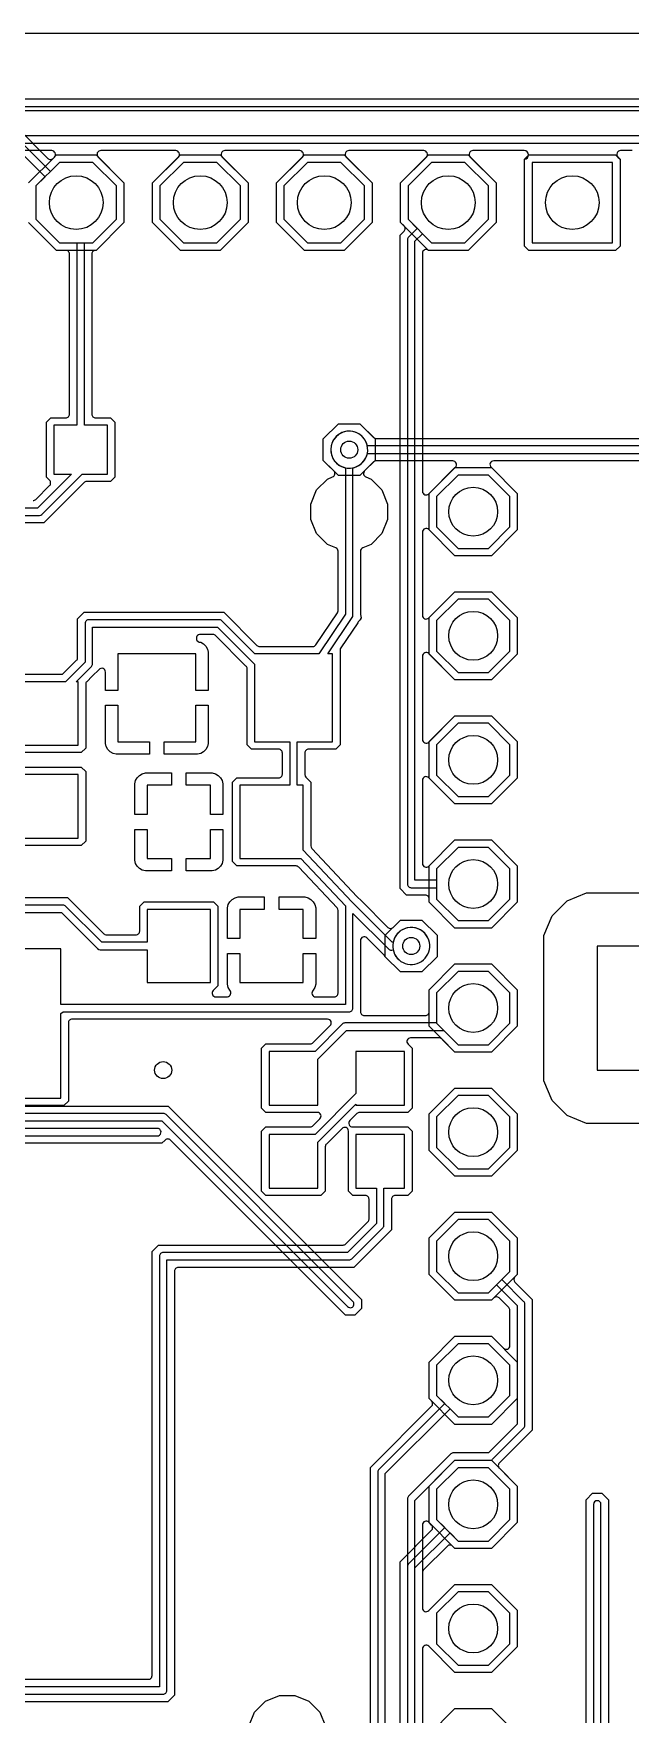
# Model space of a CAD drawing. Header units: millimetres. Extents: x 3.9 to 76.2, y 2.5 to 68.2.
# Drawn here: x 27.83 to 40.05, y 33.8 to 68.21 of the extents above; entities that cross this region are included whole.
import ezdxf

# ---------------------------------------------------------------- set-up
doc = ezdxf.new("R2010")
doc.units = ezdxf.units.MM

msp = doc.modelspace()

# ---------------------------------------------------------------- linework, layer by layer
at = {"layer": '16_copper'}
for points in [[(42.864, 66.867), (14.721, 66.867, 0.198912), (14.667, 66.845), (12.934, 65.111, 0.198912), (12.911, 65.057), (12.911, 47.853, 0.198912), (12.934, 47.799), (13.894, 46.839), (13.894, 46.47), (13.659, 46.47), (13.22, 46.031), (13.22, 45.409), (13.659, 44.97), (14.281, 44.97), (14.72, 45.409), (14.72, 46.031), (14.281, 46.47), (14.046, 46.47), (14.046, 46.87, 0.198912), (14.024, 46.924), (13.064, 47.885), (13.064, 65.026), (14.752, 66.715), (42.832, 66.715)], [(40.087, 65.811), (39.845, 65.811, 0.668179), (39.791, 65.681), (39.837, 65.635), (39.837, 63.859), (39.747, 63.77), (37.971, 63.77), (37.882, 63.859), (37.882, 65.635, 0.961205), (37.874, 65.811), (36.821, 65.811, 0.668179), (36.767, 65.681), (37.297, 65.152), (37.297, 64.342), (36.724, 63.77), (35.914, 63.77, 0.638608), (35.789, 63.712), (35.789, 58.839, 0.668179), (35.919, 58.785), (36.456, 59.322), (37.204, 59.322), (37.732, 58.794), (37.732, 58.046), (37.204, 57.518), (36.456, 57.518), (35.919, 58.055, 0.668179), (35.789, 58.001), (35.789, 56.299, 0.668179), (35.919, 56.245), (36.456, 56.782), (37.204, 56.782), (37.732, 56.254), (37.732, 55.506), (37.204, 54.978), (36.456, 54.978), (35.919, 55.515, 0.668179), (35.789, 55.461), (35.789, 53.759, 0.668179), (35.919, 53.705), (36.456, 54.242), (37.204, 54.242), (37.732, 53.714), (37.732, 52.966), (37.204, 52.438), (36.456, 52.438), (35.919, 52.975, 0.668179), (35.789, 52.921), (35.789, 51.219, 0.668179), (35.919, 51.165), (36.456, 51.702), (37.204, 51.702), (37.732, 51.174), (37.732, 50.426), (37.204, 49.898), (36.456, 49.898), (35.928, 50.426), (35.928, 50.495, 0.414214), (35.851, 50.571), (35.465, 50.571), (35.331, 50.705), (35.331, 64.083), (35.413, 64.164, 0.414214), (35.413, 64.272), (35.342, 64.342), (35.342, 65.152), (35.871, 65.681, 0.668179), (35.817, 65.811), (34.281, 65.811, 0.668179), (34.227, 65.681), (34.757, 65.152), (34.757, 64.342), (34.184, 63.77), (33.374, 63.77), (32.802, 64.342), (32.802, 65.152), (33.331, 65.681, 0.668179), (33.277, 65.811), (31.741, 65.811, 0.668179), (31.687, 65.681), (32.217, 65.152), (32.217, 64.342), (31.644, 63.77), (30.834, 63.77), (30.262, 64.342), (30.262, 65.152), (30.791, 65.681, 0.668179), (30.737, 65.811), (29.201, 65.811, 0.668179), (29.147, 65.681), (29.677, 65.152), (29.677, 64.342), (29.104, 63.77, 0.450528), (29.019, 63.694), (29.019, 60.419, 0.414214), (29.095, 60.342), (29.403, 60.342), (29.492, 60.253), (29.492, 59.127), (29.403, 59.038), (28.912, 59.038, 0.198912), (28.859, 59.015), (28.035, 58.191), (24.885, 58.191)], [(27.722, 65.152), (28.251, 65.681, 0.668179), (28.197, 65.811), (26.805, 65.811, 0.668179)], [(24.98, 58.344), (27.94, 58.344), (27.948, 58.345, 0.169977), (27.994, 58.366), (28.818, 59.19), (29.34, 59.19), (29.34, 60.19), (28.866, 60.19), (28.866, 63.922), (29.041, 63.922), (29.524, 64.406), (29.524, 65.089), (29.041, 65.572), (28.358, 65.572), (27.874, 65.089), (27.874, 64.406), (28.358, 63.922), (28.714, 63.922), (28.714, 60.19), (28.24, 60.19), (28.24, 59.19), (28.602, 59.19), (27.908, 58.496), (25.012, 58.496)], [(27.814, 58.649, 0.198912), (27.868, 58.671), (28.152, 58.955, 0.414214), (28.152, 59.063), (28.088, 59.127), (28.088, 60.253), (28.177, 60.342), (28.485, 60.342, 0.414214), (28.561, 60.419), (28.561, 63.694, 0.414214), (28.485, 63.77), (28.294, 63.77), (27.722, 64.342)], [(27.077, 55.092), (28.388, 55.092, 0.198912), (28.441, 55.115), (28.705, 55.378, 0.198912), (28.727, 55.432), (28.727, 56.229), (28.861, 56.363), (31.721, 56.363), (32.399, 55.685, 0.198912), (32.452, 55.662), (33.544, 55.662, 0.249321), (33.607, 55.696), (34.048, 56.351, 0.149458), (34.061, 56.393), (34.061, 57.611, 0.303351), (34.014, 57.682), (33.844, 57.752), (33.622, 57.974), (33.503, 58.263), (33.503, 58.577), (33.622, 58.866), (33.844, 59.088), (33.949, 59.131, 0.534516), (33.974, 59.255), (33.759, 59.47), (33.759, 59.91), (34.07, 60.221), (34.51, 60.221), (34.821, 59.91), (34.821, 59.47), (34.606, 59.255, 0.534516), (34.631, 59.131), (34.736, 59.088), (34.958, 58.866), (35.077, 58.577), (35.077, 58.263), (34.958, 57.974), (34.736, 57.752), (34.566, 57.682, 0.303351), (34.519, 57.611), (34.519, 56.329, 0.048027), (34.52, 56.315), (34.532, 56.251, 0.120673), (34.519, 56.207), (34.519, 56.205, 0.229083), (34.463, 56.148), (34.115, 55.632, 0.149458), (34.102, 55.59), (34.102, 53.647), (34.013, 53.558), (33.455, 53.558, 0.414214), (33.379, 53.481), (33.379, 53.038, 0.198912), (33.401, 52.985), (33.502, 52.883), (33.502, 51.581, 0.191002), (33.523, 51.529), (34.453, 50.54, 0.007621), (34.455, 50.538), (34.541, 50.452), (34.541, 50.452), (35.083, 49.911, 0.414214), (35.19, 49.911), (35.34, 50.061), (35.78, 50.061), (36.091, 49.75), (36.091, 49.31), (35.78, 48.999), (35.34, 48.999), (35.022, 49.318, 0.086334), (35.007, 49.34), (34.889, 49.458), (34.649, 49.698, 0.668179), (34.519, 49.644), (34.519, 48.184, 0.414214), (34.595, 48.108), (35.851, 48.108, 0.414214), (35.928, 48.184), (35.928, 48.634), (36.456, 49.162), (37.204, 49.162), (37.732, 48.634), (37.732, 47.886), (37.204, 47.358), (36.456, 47.358), (36.186, 47.628, 0.198912), (36.132, 47.65), (35.548, 47.65, 0.668179), (35.494, 47.52), (35.577, 47.437), (35.577, 46.211), (35.488, 46.122), (34.499, 46.122, 0.198912), (34.446, 46.099), (34.303, 45.956, 0.668179), (34.357, 45.826), (35.488, 45.826), (35.577, 45.737), (35.577, 44.511), (35.488, 44.422), (35.23, 44.422, 0.414214), (35.154, 44.345), (35.154, 43.72), (34.385, 42.951), (30.785, 42.951, 0.414214), (30.709, 42.875), (30.709, 34.195), (30.575, 34.061), (17.063, 34.061, 0.198912)], [(27.495, 46.415), (28.385, 46.415), (28.385, 48.152), (28.433, 48.184), (34.29, 48.184, 0.414214), (34.366, 48.26), (34.366, 50.196), (35.086, 49.476, 0.352538), (35.189, 49.454), (35.201, 49.408, 1), (35.919, 49.652), (35.9, 49.698, 0.668181), (35.201, 49.652), (35.189, 49.606), (35.172, 49.606), (34.345, 50.433), (33.35, 51.49), (33.35, 52.82), (33.226, 52.82), (33.226, 53.71), (33.95, 53.71), (33.95, 55.51), (33.849, 55.51), (34.353, 56.257, 0.149458), (34.366, 56.3), (34.366, 59.319), (34.412, 59.331, 1), (34.168, 60.049), (34.122, 60.03, 0.714263), (34.214, 59.319), (34.214, 56.323), (33.665, 55.51), (32.358, 55.51), (31.68, 56.188, 0.198912), (31.626, 56.21), (28.956, 56.21, 0.414214), (28.88, 56.134), (28.88, 55.338), (28.482, 54.94), (27.14, 54.94)], [(27.357, 50.521), (28.523, 50.521), (29.263, 49.781, 0.198912), (29.317, 49.759), (29.921, 49.759, 0.414214), (29.998, 49.835), (29.998, 50.343), (30.087, 50.432), (31.513, 50.432), (31.602, 50.343), (31.602, 48.717), (31.504, 48.619, 0.668179), (31.558, 48.489), (31.798, 48.489, 0.574475), (31.847, 48.624), (31.813, 48.682), (31.796, 48.747), (31.796, 49.378), (32.05, 49.378), (32.05, 48.78), (33.35, 48.78), (33.35, 49.378), (33.604, 49.378), (33.604, 48.747), (33.587, 48.682), (33.553, 48.624, 0.704674), (33.602, 48.489), (33.985, 48.489, 0.414214), (34.061, 48.565), (34.061, 50.259, 0.191002), (34.041, 50.311), (33.258, 51.144, 0.206846), (33.202, 51.168), (31.987, 51.168), (31.898, 51.257), (31.898, 52.883), (31.987, 52.972), (32.845, 52.972, 0.414214), (32.921, 53.049), (32.921, 53.481, 0.414214), (32.845, 53.558), (32.287, 53.558), (32.198, 53.647), (32.198, 55.208, 0.198912), (32.175, 55.261), (31.554, 55.883, 0.198912), (31.5, 55.905), (31.235, 55.905, 0.004353), (31.233, 55.905), (31.223, 55.904, 0.645385), (31.186, 55.771), (31.194, 55.765, 0.154445), (31.248, 55.747), (31.306, 55.713), (31.353, 55.666), (31.387, 55.608), (31.404, 55.543), (31.404, 54.762), (31.15, 54.762), (31.15, 55.51), (29.55, 55.51), (29.55, 54.762), (29.296, 54.762), (29.296, 55.139, 0.668179), (29.166, 55.193), (29.028, 55.055), (28.915, 54.941, 0.198912), (28.892, 54.888), (28.892, 53.577), (28.803, 53.488), (27.077, 53.488)], [(27.14, 53.64), (28.74, 53.64), (28.74, 54.94), (28.698, 54.94), (29.01, 55.252, 0.198912), (29.032, 55.306), (29.032, 56.058), (31.594, 56.058), (32.35, 55.302), (32.35, 53.71), (33.074, 53.71), (33.074, 52.82), (32.05, 52.82), (32.05, 51.32), (33.301, 51.32), (34.214, 50.35), (34.214, 48.336), (28.41, 48.336, 0.083618), (28.385, 48.332), (28.385, 49.475), (27.495, 49.475)], [(17.063, 34.519), (30.175, 34.519, 0.414214), (30.251, 34.595), (30.251, 43.275), (30.385, 43.409), (34.164, 43.409, 0.198912), (34.218, 43.431), (34.674, 43.887, 0.198912), (34.696, 43.941), (34.696, 44.345, 0.414214), (34.62, 44.422), (34.362, 44.422), (34.273, 44.511), (34.273, 45.742, 0.668179), (34.143, 45.796), (33.822, 45.475, 0.198912), (33.799, 45.422), (33.799, 44.511), (33.71, 44.422), (32.584, 44.422), (32.495, 44.511), (32.495, 45.737), (32.584, 45.826), (33.495, 45.826, 0.198912), (33.548, 45.849), (33.691, 45.992, 0.668179), (33.637, 46.122), (32.584, 46.122), (32.495, 46.211), (32.495, 47.437), (32.584, 47.526), (33.495, 47.526, 0.198912), (33.548, 47.549), (33.901, 47.901, 0.668179), (33.847, 48.031), (28.614, 48.031, 0.414214), (28.537, 47.955), (28.537, 46.352), (28.448, 46.263), (27.432, 46.263)], [(16.881, 34.214), (30.48, 34.214, 0.414214), (30.556, 34.29), (30.556, 43.104), (34.29, 43.104, 0.198912), (34.344, 43.126), (34.979, 43.761, 0.198912), (35.001, 43.815), (35.001, 44.574), (35.425, 44.574), (35.425, 45.674), (34.425, 45.674), (34.425, 44.574), (34.849, 44.574), (34.849, 43.847), (34.258, 43.256), (30.48, 43.256, 0.414214), (30.404, 43.18), (30.404, 34.366), (16.881, 34.366)], [(34.725, 29.763), (34.725, 38.858), (35.976, 40.11, 0.414214), (35.976, 40.217), (35.928, 40.266), (35.928, 41.014), (36.456, 41.542), (37.204, 41.542), (37.45, 41.296, 0.668179), (37.58, 41.35), (37.58, 42.075, 0.198912), (37.558, 42.129), (37.36, 42.326, 0.414214), (37.253, 42.326), (37.204, 42.278), (36.456, 42.278), (35.928, 42.806), (35.928, 43.554), (36.456, 44.082), (37.204, 44.082), (37.732, 43.554), (37.732, 42.806), (37.684, 42.757, 0.414214), (37.684, 42.65), (38.037, 42.296), (38.037, 39.619), (37.366, 38.948, 0.414214), (37.366, 38.84), (37.732, 38.474), (37.732, 37.726), (37.204, 37.198), (36.456, 37.198), (35.919, 37.735, 0.668179), (35.789, 37.681), (35.789, 35.979, 0.668179), (35.919, 35.925), (36.456, 36.462), (37.204, 36.462), (37.732, 35.934), (37.732, 35.186), (37.204, 34.658), (36.456, 34.658), (35.919, 35.195, 0.668179), (35.789, 35.141), (35.789, 33.439, 0.668179)], [(35.636, 28.067), (35.636, 38.182), (36.456, 39.002), (37.174, 39.002, 0.198912), (37.227, 39.025), (37.862, 39.66, 0.198912), (37.885, 39.714), (37.885, 42.201, 0.198912), (37.862, 42.255), (37.414, 42.704), (37.58, 42.869), (37.58, 43.491), (37.141, 43.93), (36.519, 43.93), (36.08, 43.491), (36.08, 42.869), (36.519, 42.43), (37.141, 42.43), (37.306, 42.596), (37.732, 42.17), (37.732, 39.745), (37.142, 39.155), (36.425, 39.155, 0.198912), (36.371, 39.132), (35.506, 38.268, 0.198912), (35.484, 38.214), (35.484, 28.099)], [(35.029, 29.581), (35.029, 38.732), (36.354, 40.056), (36.519, 39.89), (37.141, 39.89), (37.58, 40.329), (37.58, 40.951), (37.141, 41.39), (36.519, 41.39), (36.08, 40.951), (36.08, 40.329), (36.246, 40.164), (34.899, 38.817, 0.198912), (34.877, 38.763), (34.877, 29.581)]]:
    msp.add_lwpolyline(points, format="xyb", dxfattribs=at)
for points in [[(14.72, 58.109), (14.72, 58.731), (14.281, 59.17), (14.046, 59.17), (14.046, 64.738), (15.272, 65.964), (40.269, 65.964, 0.996924), (41.012, 66.114), (40.999, 66.162, 0.764884), (40.269, 66.116), (15.24, 66.116, 0.198912), (15.186, 66.094), (13.916, 64.824, 0.198912), (13.894, 64.77), (13.894, 59.17), (13.659, 59.17), (13.22, 58.731), (13.22, 58.109), (13.659, 57.67), (14.281, 57.67)], [(37.58, 50.489), (37.58, 51.111), (37.141, 51.55), (36.519, 51.55), (36.08, 51.111), (36.08, 50.876), (35.636, 50.876), (35.636, 63.956), (35.79, 64.11), (35.978, 63.922), (36.661, 63.922), (37.144, 64.406), (37.144, 65.089), (36.661, 65.572), (35.978, 65.572), (35.494, 65.089), (35.494, 64.406), (35.682, 64.218), (35.506, 64.042, 0.198912), (35.484, 63.988), (35.484, 50.8, 0.414214), (35.56, 50.724), (36.08, 50.724), (36.08, 50.489), (36.519, 50.05), (37.141, 50.05)], [(27.115, 49.475), (26.746, 49.475), (26.746, 49.479), (27.483, 50.216), (28.397, 50.216), (29.137, 49.476, 0.198912), (29.19, 49.454), (30.15, 49.454), (30.15, 48.78), (31.45, 48.78), (31.45, 50.28), (30.15, 50.28), (30.15, 49.606), (29.222, 49.606), (28.482, 50.346, 0.198912), (28.428, 50.368), (27.452, 50.368, 0.198912), (27.398, 50.346), (26.616, 49.564, 0.314869), (26.594, 49.475), (26.225, 49.475), (26.225, 46.415), (27.115, 46.415)], [(33.647, 47.216), (34.234, 47.803), (36.227, 47.803), (36.519, 47.51), (37.141, 47.51), (37.58, 47.949), (37.58, 48.571), (37.141, 49.01), (36.519, 49.01), (36.08, 48.571), (36.08, 47.955), (34.202, 47.955, 0.198912), (34.148, 47.933), (33.589, 47.374), (32.647, 47.374), (32.647, 46.274), (33.647, 46.274)], [(36.456, 11.798), (35.928, 12.326), (35.928, 13.074), (36.456, 13.602), (37.204, 13.602), (37.253, 13.554, 0.414214), (37.36, 13.554), (39.119, 15.312, 0.198912), (39.141, 15.366), (39.141, 38.195), (39.275, 38.329), (39.465, 38.329), (39.599, 38.195), (39.599, 15.145), (39.442, 14.989), (37.684, 13.23, 0.414214), (37.684, 13.123), (37.732, 13.074), (37.732, 12.326), (37.204, 11.798)], [(37.58, 12.389), (37.58, 13.011), (37.414, 13.176), (39.424, 15.186, 0.198912), (39.446, 15.24), (39.446, 38.1, 1), (39.294, 38.1), (39.294, 15.272), (37.306, 13.284), (37.141, 13.45), (36.519, 13.45), (36.08, 13.011), (36.08, 12.389), (36.519, 11.95), (37.141, 11.95)]]:
    msp.add_lwpolyline(points, format="xyb", close=True, dxfattribs=at)
for points in [[(32.064, 64.406), (32.064, 65.089), (31.581, 65.572), (30.898, 65.572), (30.414, 65.089), (30.414, 64.406), (30.898, 63.922), (31.581, 63.922)], [(34.604, 64.406), (34.604, 65.089), (34.121, 65.572), (33.438, 65.572), (32.954, 65.089), (32.954, 64.406), (33.438, 63.922), (34.121, 63.922)], [(39.684, 65.572), (38.034, 65.572), (38.034, 63.922), (39.684, 63.922)], [(37.58, 58.109), (37.58, 58.731), (37.141, 59.17), (36.519, 59.17), (36.08, 58.731), (36.08, 58.109), (36.519, 57.67), (37.141, 57.67)], [(37.58, 55.569), (37.58, 56.191), (37.141, 56.63), (36.519, 56.63), (36.08, 56.191), (36.08, 55.569), (36.519, 55.13), (37.141, 55.13)], [(29.517, 53.456), (29.452, 53.473), (29.394, 53.507), (29.347, 53.554), (29.313, 53.612), (29.296, 53.677), (29.296, 54.458), (29.55, 54.458), (29.55, 53.71), (30.198, 53.71), (30.198, 53.456)], [(30.502, 53.456), (30.502, 53.71), (31.15, 53.71), (31.15, 54.458), (31.404, 54.458), (31.404, 53.677), (31.387, 53.612), (31.353, 53.554), (31.306, 53.507), (31.248, 53.473), (31.183, 53.456)], [(37.58, 53.029), (37.58, 53.651), (37.141, 54.09), (36.519, 54.09), (36.08, 53.651), (36.08, 53.029), (36.519, 52.59), (37.141, 52.59)], [(25.845, 49.475), (25.476, 49.475), (25.476, 51.74), (26.2, 51.74), (26.2, 52.314), (27.14, 52.314), (27.14, 51.74), (28.74, 51.74), (28.74, 53.04), (27.14, 53.04), (27.14, 52.466), (26.2, 52.466), (26.2, 53.04), (24.6, 53.04), (24.6, 51.74), (25.324, 51.74), (25.324, 49.475), (24.955, 49.475), (24.955, 46.415), (25.845, 46.415)], [(29.896, 52.222), (29.896, 52.853), (29.913, 52.918), (29.947, 52.976), (29.994, 53.023), (30.052, 53.057), (30.117, 53.074), (30.648, 53.074), (30.648, 52.82), (30.15, 52.82), (30.15, 52.222)], [(31.45, 52.222), (31.45, 52.82), (30.952, 52.82), (30.952, 53.074), (31.483, 53.074), (31.548, 53.057), (31.606, 53.023), (31.653, 52.976), (31.687, 52.918), (31.704, 52.853), (31.704, 52.222)], [(30.117, 51.066), (30.052, 51.083), (29.994, 51.117), (29.947, 51.164), (29.913, 51.222), (29.896, 51.287), (29.896, 51.918), (30.15, 51.918), (30.15, 51.32), (30.648, 51.32), (30.648, 51.066)], [(30.952, 51.066), (30.952, 51.32), (31.45, 51.32), (31.45, 51.918), (31.704, 51.918), (31.704, 51.287), (31.687, 51.222), (31.653, 51.164), (31.606, 51.117), (31.548, 51.083), (31.483, 51.066)], [(39.153, 45.898), (38.751, 46.064), (38.444, 46.371), (38.278, 46.773), (38.278, 49.747), (38.444, 50.149), (38.751, 50.456), (39.153, 50.622), (57.367, 50.622), (57.769, 50.456), (58.076, 50.149), (58.242, 49.747), (58.242, 46.773), (58.076, 46.371), (57.769, 46.064), (57.367, 45.898)], [(31.796, 49.682), (31.796, 50.313), (31.813, 50.378), (31.847, 50.436), (31.894, 50.483), (31.952, 50.517), (32.017, 50.534), (32.548, 50.534), (32.548, 50.28), (32.05, 50.28), (32.05, 49.682)], [(33.35, 49.682), (33.35, 50.28), (32.852, 50.28), (32.852, 50.534), (33.383, 50.534), (33.448, 50.517), (33.506, 50.483), (33.553, 50.436), (33.587, 50.378), (33.604, 50.313), (33.604, 49.682)], [(33.647, 45.516), (34.425, 46.294), (34.425, 46.274), (35.425, 46.274), (35.425, 47.374), (34.425, 47.374), (34.425, 46.51), (33.589, 45.674), (32.647, 45.674), (32.647, 44.574), (33.647, 44.574)], [(36.456, 44.818), (35.928, 45.346), (35.928, 46.094), (36.456, 46.622), (37.204, 46.622), (37.732, 46.094), (37.732, 45.346), (37.204, 44.818)], [(37.58, 45.409), (37.58, 46.031), (37.141, 46.47), (36.519, 46.47), (36.08, 46.031), (36.08, 45.409), (36.519, 44.97), (37.141, 44.97)], [(37.58, 37.789), (37.58, 38.411), (37.141, 38.85), (36.519, 38.85), (36.08, 38.411), (36.08, 37.789), (36.519, 37.35), (37.141, 37.35)], [(37.58, 35.249), (37.58, 35.871), (37.141, 36.31), (36.519, 36.31), (36.08, 35.871), (36.08, 35.249), (36.519, 34.81), (37.141, 34.81)]]:
    msp.add_lwpolyline(points, close=True, dxfattribs=at)
for points in [[(27.077, 53.192), (28.803, 53.192), (28.892, 53.103), (28.892, 51.677), (28.803, 51.588), (27.077, 51.588)], [(32.233, 33.558), (32.352, 33.847), (32.574, 34.069), (32.863, 34.188), (33.177, 34.188), (33.466, 34.069), (33.688, 33.847), (33.807, 33.558)], [(35.919, 33.385), (36.456, 33.922), (37.204, 33.922), (37.732, 33.394)]]:
    msp.add_lwpolyline(points, dxfattribs=at)
at = {"layer": '1_copper'}
for points in [[(40.29, 66.624), (5.078, 66.624, 0.414214), (5.002, 66.548), (5.002, 3.683, 0.414214)], [(12.169, 19.688), (12.169, 62.862), (15.272, 65.964), (27.375, 65.964), (28.062, 65.277), (27.874, 65.089), (27.874, 64.406), (28.358, 63.922), (29.041, 63.922), (29.524, 64.406), (29.524, 65.089), (29.041, 65.572), (28.358, 65.572), (28.17, 65.384), (27.46, 66.094, 0.198912), (27.407, 66.116), (15.24, 66.116, 0.198912), (15.186, 66.094), (12.039, 62.947, 0.198912), (12.017, 62.893), (12.017, 19.657, 0.198912)], [(27.501, 66.269), (28.116, 65.654, 0.414214), (28.224, 65.654), (28.294, 65.725), (29.104, 65.725), (29.677, 65.152), (29.677, 64.342), (29.104, 63.77), (28.294, 63.77), (27.722, 64.342)], [(41.551, 59.461), (37.249, 59.461, 0.668179), (37.195, 59.331), (37.732, 58.794), (37.732, 58.046), (37.204, 57.518), (36.456, 57.518), (35.928, 58.046), (35.928, 58.794), (36.465, 59.331, 0.668179), (36.411, 59.461), (34.843, 59.461, 0.198912), (34.789, 59.439), (34.51, 59.159), (34.07, 59.159), (33.759, 59.47), (33.759, 59.91), (34.07, 60.221), (34.51, 60.221), (34.789, 59.941, 0.198912), (34.843, 59.919), (41.551, 59.919, 0.414214)], [(18.871, 46.253), (30.581, 46.253), (30.738, 46.097), (30.738, 46.097), (34.539, 42.296), (34.539, 42.107), (34.405, 41.973), (34.215, 41.973), (30.63, 45.558, 0.414214), (30.522, 45.558), (30.455, 45.491), (18.524, 45.491)], [(35.331, 30.271), (35.331, 36.925), (35.976, 37.57, 0.414214), (35.976, 37.677), (35.928, 37.726), (35.928, 38.474), (36.456, 39.002), (37.204, 39.002), (37.732, 38.474), (37.732, 37.726), (37.204, 37.198), (36.456, 37.198), (36.407, 37.246, 0.414214), (36.3, 37.246), (35.811, 36.758, 0.198912), (35.789, 36.704), (35.789, 35.979, 0.668179), (35.919, 35.925), (36.456, 36.462), (37.204, 36.462), (37.732, 35.934), (37.732, 35.186), (37.204, 34.658), (36.456, 34.658), (35.919, 35.195, 0.668179), (35.789, 35.141), (35.789, 33.439, 0.668179)], [(35.636, 30.398), (35.636, 36.798), (36.354, 37.516), (36.519, 37.35), (37.141, 37.35), (37.58, 37.789), (37.58, 38.411), (37.141, 38.85), (36.519, 38.85), (36.08, 38.411), (36.08, 37.789), (36.246, 37.624), (35.506, 36.884, 0.198912), (35.484, 36.83), (35.484, 30.366, 0.198912)]]:
    msp.add_lwpolyline(points, format="xyb", dxfattribs=at)
for points in [[(30.834, 63.77), (30.262, 64.342), (30.262, 65.152), (30.834, 65.725), (31.644, 65.725), (32.217, 65.152), (32.217, 64.342), (31.644, 63.77)], [(33.374, 63.77), (32.802, 64.342), (32.802, 65.152), (33.374, 65.725), (34.184, 65.725), (34.757, 65.152), (34.757, 64.342), (34.184, 63.77)], [(35.914, 63.77), (35.342, 64.342), (35.342, 65.152), (35.914, 65.725), (36.724, 65.725), (37.297, 65.152), (37.297, 64.342), (36.724, 63.77)], [(37.971, 63.77), (37.882, 63.859), (37.882, 65.635), (37.971, 65.725), (39.747, 65.725), (39.837, 65.635), (39.837, 63.859), (39.747, 63.77)], [(32.064, 64.406), (32.064, 65.089), (31.581, 65.572), (30.898, 65.572), (30.414, 65.089), (30.414, 64.406), (30.898, 63.922), (31.581, 63.922)], [(34.604, 64.406), (34.604, 65.089), (34.121, 65.572), (33.438, 65.572), (32.954, 65.089), (32.954, 64.406), (33.438, 63.922), (34.121, 63.922)], [(37.144, 64.406), (37.144, 65.089), (36.661, 65.572), (35.978, 65.572), (35.494, 65.089), (35.494, 64.406), (35.978, 63.922), (36.661, 63.922)], [(39.684, 65.572), (38.034, 65.572), (38.034, 63.922), (39.684, 63.922)], [(37.58, 58.109), (37.58, 58.731), (37.141, 59.17), (36.519, 59.17), (36.08, 58.731), (36.08, 58.109), (36.519, 57.67), (37.141, 57.67)], [(36.456, 54.978), (35.928, 55.506), (35.928, 56.254), (36.456, 56.782), (37.204, 56.782), (37.732, 56.254), (37.732, 55.506), (37.204, 54.978)], [(37.58, 55.569), (37.58, 56.191), (37.141, 56.63), (36.519, 56.63), (36.08, 56.191), (36.08, 55.569), (36.519, 55.13), (37.141, 55.13)], [(36.456, 52.438), (35.928, 52.966), (35.928, 53.714), (36.456, 54.242), (37.204, 54.242), (37.732, 53.714), (37.732, 52.966), (37.204, 52.438)], [(37.58, 53.029), (37.58, 53.651), (37.141, 54.09), (36.519, 54.09), (36.08, 53.651), (36.08, 53.029), (36.519, 52.59), (37.141, 52.59)], [(36.456, 49.898), (35.928, 50.426), (35.928, 51.174), (36.456, 51.702), (37.204, 51.702), (37.732, 51.174), (37.732, 50.426), (37.204, 49.898)], [(37.58, 50.489), (37.58, 51.111), (37.141, 51.55), (36.519, 51.55), (36.08, 51.111), (36.08, 50.489), (36.519, 50.05), (37.141, 50.05)], [(39.153, 45.898), (38.751, 46.064), (38.444, 46.371), (38.278, 46.773), (38.278, 49.747), (38.444, 50.149), (38.751, 50.456), (39.153, 50.622), (57.367, 50.622), (57.769, 50.456), (58.076, 50.149), (58.242, 49.747), (58.242, 46.773), (58.076, 46.371), (57.769, 46.064), (57.367, 45.898)], [(35.34, 48.999), (35.029, 49.31), (35.029, 49.75), (35.34, 50.061), (35.78, 50.061), (36.091, 49.75), (36.091, 49.31), (35.78, 48.999)], [(35.634, 49.158), (35.682, 49.171), (35.728, 49.19), (35.771, 49.215), (35.81, 49.245), (35.845, 49.28), (35.875, 49.319), (35.9, 49.362), (35.919, 49.408), (35.932, 49.456), (35.938, 49.505), (35.938, 49.555), (35.932, 49.604), (35.919, 49.652), (35.9, 49.698), (35.875, 49.741), (35.845, 49.78), (35.81, 49.815), (35.771, 49.845), (35.728, 49.87), (35.682, 49.889), (35.634, 49.902), (35.585, 49.908), (35.535, 49.908), (35.486, 49.902), (35.438, 49.889), (35.392, 49.87), (35.349, 49.845), (35.31, 49.815), (35.275, 49.78), (35.245, 49.741), (35.22, 49.698), (35.201, 49.652), (35.188, 49.604), (35.182, 49.555), (35.182, 49.505), (35.188, 49.456), (35.201, 49.408), (35.22, 49.362), (35.245, 49.319), (35.275, 49.28), (35.31, 49.245), (35.349, 49.215), (35.392, 49.19), (35.438, 49.171), (35.486, 49.158), (35.535, 49.152), (35.585, 49.152)], [(36.456, 47.358), (35.928, 47.886), (35.928, 48.634), (36.456, 49.162), (37.204, 49.162), (37.732, 48.634), (37.732, 47.886), (37.204, 47.358)], [(37.58, 47.949), (37.58, 48.571), (37.141, 49.01), (36.519, 49.01), (36.08, 48.571), (36.08, 47.949), (36.519, 47.51), (37.141, 47.51)], [(36.456, 44.818), (35.928, 45.346), (35.928, 46.094), (36.456, 46.622), (37.204, 46.622), (37.732, 46.094), (37.732, 45.346), (37.204, 44.818)], [(37.58, 45.409), (37.58, 46.031), (37.141, 46.47), (36.519, 46.47), (36.08, 46.031), (36.08, 45.409), (36.519, 44.97), (37.141, 44.97)], [(36.456, 42.278), (35.928, 42.806), (35.928, 43.554), (36.456, 44.082), (37.204, 44.082), (37.732, 43.554), (37.732, 42.806), (37.204, 42.278)], [(37.58, 42.869), (37.58, 43.491), (37.141, 43.93), (36.519, 43.93), (36.08, 43.491), (36.08, 42.869), (36.519, 42.43), (37.141, 42.43)], [(36.456, 39.738), (35.928, 40.266), (35.928, 41.014), (36.456, 41.542), (37.204, 41.542), (37.732, 41.014), (37.732, 40.266), (37.204, 39.738)], [(37.58, 40.329), (37.58, 40.951), (37.141, 41.39), (36.519, 41.39), (36.08, 40.951), (36.08, 40.329), (36.519, 39.89), (37.141, 39.89)], [(37.58, 35.249), (37.58, 35.871), (37.141, 36.31), (36.519, 36.31), (36.08, 35.871), (36.08, 35.249), (36.519, 34.81), (37.141, 34.81)]]:
    msp.add_lwpolyline(points, close=True, dxfattribs=at)
for points in [[(43.741, 57.27), (43.459, 57.27), (42.406, 58.323), (42.406, 59.19), (42.88, 59.19), (42.88, 60.19), (41.78, 60.19), (41.78, 59.766), (34.661, 59.766, 0.996924), (33.918, 59.616), (33.931, 59.568, 0.764884), (34.661, 59.614), (41.78, 59.614), (41.78, 59.19), (42.254, 59.19), (42.254, 58.291, 0.198912), (42.276, 58.237), (43.244, 57.27), (43.241, 57.27), (43.241, 56.99), (43.741, 56.99)], [(34.337, 42.13, 0.544696), (34.364, 42.255), (30.541, 46.079, 0.198912), (30.487, 46.101), (18.777, 46.101), (14.554, 50.324), (14.72, 50.489), (14.72, 51.111), (14.281, 51.55), (13.659, 51.55), (13.22, 51.111), (13.22, 50.489), (13.659, 50.05), (14.281, 50.05), (14.446, 50.216), (18.691, 45.971, 0.198912), (18.745, 45.949), (30.455, 45.949), (34.256, 42.148), (34.274, 42.134), (34.294, 42.127), (34.316, 42.125)], [(30.382, 45.647, 0.866051), (30.36, 45.796), (18.651, 45.796), (16.133, 48.314, 0.198912), (16.079, 48.336), (14.72, 48.336), (14.72, 48.571), (14.281, 49.01), (13.659, 49.01), (13.22, 48.571), (13.22, 47.949), (13.659, 47.51), (14.281, 47.51), (14.72, 47.949), (14.72, 48.184), (16.047, 48.184), (18.565, 45.666, 0.198912), (18.619, 45.644), (30.36, 45.644)]]:
    msp.add_lwpolyline(points, format="xyb", close=True, dxfattribs=at)
msp.add_lwpolyline([(35.919, 33.385), (36.456, 33.922), (37.204, 33.922), (37.732, 33.394)], dxfattribs=at)
at = {"layer": 'drills_PTH'}
for centre, radius in [((28.699, 64.747), 0.55), ((31.239, 64.747), 0.55), ((33.779, 64.747), 0.55), ((36.319, 64.747), 0.55), ((38.859, 64.747), 0.55), ((36.83, 58.42), 0.5), ((36.83, 55.88), 0.5), ((36.83, 53.34), 0.5), ((36.83, 50.8), 0.5), ((36.83, 48.26), 0.5), ((36.83, 45.72), 0.5), ((36.83, 43.18), 0.5), ((36.83, 40.64), 0.5), ((36.83, 38.1), 0.5), ((36.83, 35.56), 0.5)]:
    msp.add_circle(centre, radius, dxfattribs=at)
at = {"layer": 'drills_via_1_16'}
for centre in [(34.29, 59.69), (35.56, 49.53), (30.48, 46.99)]:
    msp.add_circle(centre, 0.175, dxfattribs=at)
at = {"layer": 'holes'}
msp.add_lwpolyline([(39.37, 46.99), (57.15, 46.99), (57.15, 49.53), (39.37, 49.53), (39.37, 46.99)], close=True, dxfattribs=at)
at = {"layer": 'outline'}
msp.add_lwpolyline([(3.935, 2.54), (63.627, 2.54), (63.627, 68.207), (3.935, 68.207), (3.935, 2.54)], close=True, dxfattribs=at)

doc.saveas('drawing.dxf')
